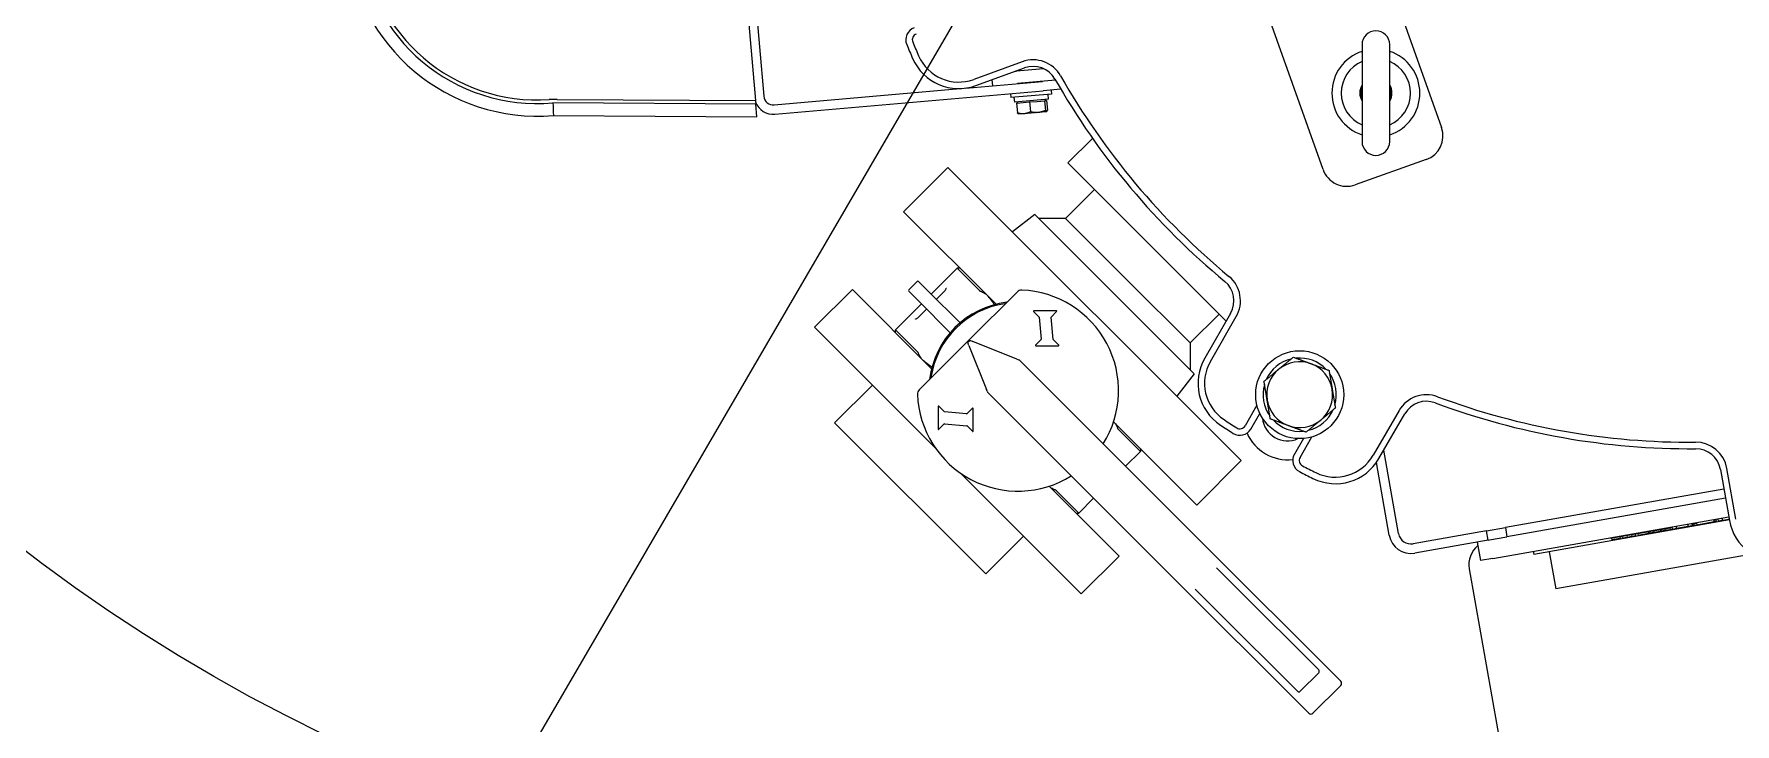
# Model space of a CAD drawing. Header units: inches. Extents: x 14 to 368, y 5 to 236.
# Drawn here: x 41.95 to 75.78, y 167.54 to 181.27 of the extents above; entities that cross this region are included whole.
import ezdxf

# ---------------------------------------------------------------- set-up
doc = ezdxf.new("R2010")
doc.units = ezdxf.units.IN
doc.header["$LTSCALE"] = 11
doc.header["$MEASUREMENT"] = 0
doc.layers.add('Symbol (ANSI)', color=7, linetype='Continuous', lineweight=25)
doc.layers.add('Visible', color=7, linetype='Continuous', lineweight=18)
doc.styles.add('MEMCOR Medium', font='arial.ttf')
doc.dimstyles.new('Default (ANSI)$7', dxfattribs={"dimscale": 11, "dimtxt": 0.15, "dimasz": 0.098425, "dimexe": 0.125, "dimexo": 0.0625, "dimgap": 0.031496, "dimtad": 0, "dimtih": 1, "dimtoh": 1, "dimdec": 4, "dimrnd": 1e-08, "dimzin": 3, "dimdsep": 46, "dimlunit": 5, "dimtxsty": 'MEMCOR Medium', "dimcen": 0.09, "dimdle": 0.393701, "dimclrd": 256, "dimclre": 256, "dimclrt": 256, "dimadec": 0, "dimazin": 1, "dimtfac": 0.8, "dimtofl": 0, "dimtmove": 0, "dimatfit": 3, "dimfxl": 1, "dimfrac": 1, "dimtolj": 1, "dimtzin": 4, "dimlwd": -1, "dimlwe": -1, "dimarcsym": 0})

msp = doc.modelspace()

# ---------------------------------------------------------------- linework, layer by layer
at = {"layer": 'Visible'}
for p, q in [((55.441138, 191.740748), (56.465644, 180.030594)), ((68.099882, 184.591711), (69.941998, 179.409375)), ((67.586391, 178.57205), (65.744275, 183.754386)), ((56.11256, 182.071481), (56.298578, 179.945285)), ((68.361767, 181.058528), (68.361767, 179.129394)), ((68.912948, 179.129394), (68.912948, 181.058528)), ((61.604669, 180.717718), (60.638741, 180.366149)), ((60.484105, 180.193948), (62.006824, 180.327168)), ((60.683204, 180.243989), (61.649132, 180.595558)), ((61.000188, 180.359362), (61.010629, 180.240012)), ((61.472676, 180.531334), (61.486943, 180.532582)), ((62.02899, 180.580005), (61.486943, 180.532582)), ((62.267821, 180.349945), (61.508732, 180.283533)), ((56.668772, 179.860149), (60.372299, 180.184166)), ((56.685114, 179.673363), (62.023166, 180.140382)), ((61.369662, 180.083208), (61.376634, 180.003512)), ((62.185545, 180.074282), (61.376634, 180.003512)), ((61.453827, 179.915906), (61.445635, 180.009549)), ((62.127988, 179.974888), (61.453827, 179.915906)), ((62.371583, 180.170864), (62.023166, 180.140382)), ((62.127988, 179.974888), (62.119796, 180.06853)), ((62.178572, 180.153978), (62.185545, 180.074282)), ((56.304828, 179.873844), (52.270887, 179.898897)), ((52.280733, 179.648831), (56.326713, 179.623703)), ((52.35576, 179.969771), (56.298578, 179.945285)), ((56.298578, 179.945285), (56.304828, 179.873844)), ((56.326713, 179.623703), (56.304828, 179.873844)), ((61.493418, 179.894271), (61.622101, 179.905529)), ((61.493418, 179.894271), (61.51023, 179.702103)), ((61.511531, 179.895855), (61.509351, 179.920764)), ((61.530531, 179.678685), (61.528174, 179.679784)), ((61.530531, 179.678685), (61.641101, 179.688359)), ((61.622101, 179.905529), (61.750785, 179.916787)), ((61.641101, 179.688359), (61.918807, 179.712655)), ((61.750785, 179.916787), (61.899807, 179.929825)), ((61.750785, 179.916787), (61.767598, 179.724619)), ((61.899807, 179.929825), (62.048829, 179.942863)), ((61.918807, 179.712655), (62.088167, 179.727472)), ((62.048829, 179.942863), (62.069167, 179.944642)), ((62.048829, 179.942863), (62.065641, 179.750695)), ((62.069167, 179.944642), (62.089505, 179.946422)), ((62.071392, 179.944837), (62.069213, 179.969746)), ((62.088167, 179.727472), (62.090392, 179.727666)), ((62.089505, 179.946422), (62.106317, 179.754254)), ((62.090392, 179.727666), (62.092522, 179.729158)), ((62.512789, 178.703326), (63.00194, 179.192477)), ((65.658485, 175.557631), (62.512789, 178.703326)), ((69.638342, 178.770788), (68.224977, 178.268393)), ((59.24242, 177.731054), (60.126303, 178.614938)), ((65.959934, 172.781307), (60.126303, 178.614938)), ((63.043119, 178.172996), (62.466827, 177.596704)), ((61.082601, 175.890873), (59.24242, 177.731054)), ((61.854302, 177.678899), (61.409702, 177.331539)), ((65.023895, 174.509306), (61.854302, 177.678899)), ((62.466827, 177.596704), (61.936497, 177.596704)), ((62.466827, 177.596704), (63.704264, 176.359267)), ((59.792942, 176.094834), (60.307952, 176.609845)), ((60.759177, 176.15862), (60.307952, 176.609845)), ((60.36363, 176.609845), (60.307952, 176.609845)), ((59.51472, 176.345217), (59.347687, 176.178184)), ((59.542559, 176.345217), (59.739591, 176.148185)), ((63.704264, 176.359267), (64.941701, 175.12183)), ((58.227015, 176.185319), (57.475714, 175.434018)), ((58.227015, 176.185319), (59.802031, 174.610303)), ((59.544719, 175.953313), (59.347687, 176.150345)), ((60.17267, 175.325362), (59.544719, 175.953313)), ((59.739591, 176.148185), (60.367542, 175.520234)), ((59.897502, 175.990274), (60.031916, 176.124688)), ((61.501112, 176.136014), (60.539391, 175.174293)), ((59.083059, 175.384952), (59.59807, 175.899962)), ((59.568216, 175.660988), (59.70263, 175.795402)), ((61.830766, 175.746608), (61.937026, 175.640348)), ((62.281895, 175.763679), (61.837837, 175.763679)), ((61.939915, 175.634169), (61.979303, 175.194232)), ((62.219946, 175.193189), (62.180558, 175.633126)), ((62.183447, 175.641089), (62.288966, 175.746608)), ((65.517993, 175.698122), (64.941701, 175.12183)), ((65.74733, 175.711515), (65.23337, 174.821311)), ((65.345954, 174.756311), (65.859913, 175.646515)), ((57.475714, 175.434018), (59.875396, 173.034336)), ((59.083059, 175.384952), (59.534284, 174.933727)), ((59.083059, 175.329274), (59.083059, 175.384952)), ((60.539391, 175.174293), (59.55689, 174.191792)), ((60.535718, 175.085768), (60.526176, 175.109415)), ((60.541328, 175.071866), (60.535718, 175.085768)), ((60.541328, 175.071866), (60.895727, 174.193572)), ((60.572965, 175.170974), (60.607136, 175.157186)), ((60.607136, 175.157186), (60.621038, 175.151576)), ((61.499332, 174.797177), (60.621038, 175.151576)), ((61.976413, 175.186269), (61.870894, 175.08075)), ((61.877965, 175.063679), (62.322023, 175.063679)), ((62.329094, 175.08075), (62.222835, 175.18701)), ((64.941701, 175.12183), (64.941701, 174.5915)), ((61.499332, 174.797177), (61.532553, 174.783772)), ((61.54675, 174.778043), (61.532553, 174.783772)), ((61.560067, 174.769233), (61.575171, 174.754129)), ((63.154594, 173.174707), (61.575171, 174.754129)), ((58.624762, 174.28497), (57.873461, 173.533669)), ((65.023895, 174.509306), (64.676536, 174.064706)), ((60.909132, 174.160351), (60.895727, 174.193572)), ((60.909132, 174.160351), (60.914861, 174.146154)), ((60.938775, 174.117733), (60.923671, 174.132837)), ((60.938775, 174.117733), (62.518197, 172.53831)), ((66.272948, 173.881912), (66.037525, 173.474147)), ((59.929225, 173.855067), (59.929225, 173.411009)), ((60.052556, 173.755878), (59.946296, 173.862138)), ((60.498672, 173.713601), (60.058735, 173.752989)), ((60.612154, 173.82201), (60.506635, 173.716491)), ((60.629225, 173.370881), (60.629225, 173.814939)), ((65.076051, 171.897423), (63.420201, 173.553273)), ((66.150108, 173.409147), (66.33011, 173.720919)), ((69.098848, 173.776515), (68.584889, 172.886311)), ((68.697472, 172.821311), (69.211432, 173.711515)), ((57.873461, 173.533669), (60.878665, 170.528465)), ((59.946296, 173.403938), (60.051815, 173.509457)), ((60.059778, 173.512346), (60.499715, 173.472959)), ((60.505894, 173.470069), (60.612154, 173.36381)), ((63.954841, 172.962955), (63.503616, 173.41418)), ((67.196135, 173.220919), (67.016133, 172.909147)), ((67.128717, 172.844147), (67.36414, 173.251912)), ((63.225557, 173.103743), (63.154594, 173.174707)), ((65.152836, 171.176464), (63.225557, 173.103743)), ((63.660593, 172.668707), (63.954841, 172.962955)), ((63.954841, 173.018633), (63.954841, 172.962955)), ((69.087792, 171.328629), (68.794852, 172.989978)), ((60.379332, 172.530399), (62.779015, 170.130717)), ((62.518197, 172.53831), (62.589161, 172.467347)), ((65.076051, 171.897423), (65.959934, 172.781307)), ((68.903141, 171.29607), (68.647859, 172.743842)), ((75.490236, 172.604393), (75.668732, 171.59209)), ((75.796757, 171.614664), (75.618261, 172.626967)), ((62.139631, 172.272703), (63.530316, 170.882018)), ((62.589161, 172.467347), (64.51644, 170.540068)), ((75.558759, 172.215778), (71.212453, 171.449407)), ((62.278724, 172.189288), (62.729949, 171.738063)), ((62.729949, 171.738063), (63.024197, 172.032311)), ((75.591318, 172.031127), (71.245012, 171.264756)), ((62.674271, 171.738063), (62.729949, 171.738063)), ((70.965304, 170.834651), (75.656436, 171.661824)), ((75.667289, 171.600274), (71.776348, 170.914196)), ((74.838001, 171.517512), (74.846684, 171.468271)), ((74.918241, 171.53166), (74.926923, 171.48242)), ((74.920412, 171.51935), (75.014892, 171.53601)), ((74.952129, 171.524943), (74.958641, 171.488013)), ((75.012721, 171.54832), (75.021404, 171.499079)), ((75.19235, 171.529222), (75.021404, 171.499079)), ((75.363296, 171.559364), (75.19235, 171.529222)), ((75.354613, 171.608605), (75.363296, 171.559364)), ((75.356784, 171.596294), (75.399144, 171.603764)), ((75.405656, 171.566833), (75.363296, 171.559364)), ((75.396974, 171.616074), (75.399144, 171.603764)), ((75.399144, 171.603764), (75.405656, 171.566833)), ((75.439126, 171.623506), (75.447808, 171.574266)), ((75.529045, 171.58859), (75.447808, 171.574266)), ((75.520363, 171.637831), (75.529045, 171.58859)), ((75.616262, 171.603969), (75.529045, 171.58859)), ((75.665119, 171.612584), (75.616262, 171.603969)), ((61.629966, 171.279766), (60.878665, 170.528465)), ((65.152836, 171.176464), (65.177769, 171.151531)), ((70.838226, 171.383421), (69.377406, 171.125839)), ((70.870785, 171.19877), (69.409965, 170.941188)), ((70.838226, 171.383421), (71.212453, 171.449407)), ((70.870785, 171.19877), (70.838226, 171.383421)), ((70.870785, 171.19877), (70.900186, 171.203954)), ((70.900186, 171.203954), (71.245012, 171.264756)), ((71.212453, 171.449407), (71.245012, 171.264756)), ((73.304257, 171.247071), (73.306428, 171.234761)), ((73.306428, 171.234761), (74.528681, 171.450278)), ((73.325912, 171.238197), (73.332424, 171.201267)), ((73.498286, 171.230513), (73.332424, 171.201267)), ((73.491775, 171.267443), (73.498286, 171.230513)), ((73.530628, 171.274294), (73.53714, 171.237364)), ((73.632061, 171.254101), (73.53714, 171.237364)), ((73.625549, 171.291031), (73.632061, 171.254101)), ((73.73048, 171.271455), (73.632061, 171.254101)), ((73.723968, 171.308385), (73.73048, 171.271455)), ((73.801171, 171.283919), (73.73048, 171.271455)), ((73.794659, 171.32085), (73.801171, 171.283919)), ((73.844753, 171.329683), (73.851265, 171.292752)), ((74.057594, 171.329134), (73.851265, 171.292752)), ((74.051083, 171.366064), (74.057594, 171.329134)), ((74.078446, 171.370889), (74.084957, 171.333959)), ((74.162393, 171.347613), (74.084957, 171.333959)), ((74.155881, 171.384543), (74.162393, 171.347613)), ((74.290537, 171.370208), (74.162393, 171.347613)), ((74.284025, 171.407138), (74.290537, 171.370208)), ((74.303895, 171.410642), (74.310406, 171.373711)), ((74.387842, 171.387365), (74.310406, 171.373711)), ((74.38133, 171.424296), (74.387842, 171.387365)), ((74.439549, 171.396483), (74.387842, 171.387365)), ((74.491257, 171.4056), (74.439549, 171.396483)), ((74.484745, 171.44253), (74.491257, 171.4056)), ((74.535193, 171.413347), (74.491257, 171.4056)), ((74.526511, 171.462588), (74.535193, 171.413347)), ((74.614935, 171.427408), (74.535193, 171.413347)), ((74.606252, 171.476648), (74.614935, 171.427408)), ((74.846684, 171.468271), (74.614935, 171.427408)), ((74.926923, 171.48242), (74.846684, 171.468271)), ((74.958641, 171.488013), (74.926923, 171.48242)), ((75.021404, 171.499079), (74.958641, 171.488013)), ((63.530316, 170.882018), (62.779015, 170.130717)), ((67.89175, 168.43755), (65.177769, 171.151531)), ((70.653984, 171.160542), (70.719103, 170.791239)), ((71.765495, 170.975746), (71.776348, 170.914196)), ((72.084101, 170.968461), (72.214337, 170.229855)), ((76.12178, 170.918843), (72.214337, 170.229855)), ((64.541373, 170.515135), (64.51644, 170.540068)), ((64.541373, 170.515135), (67.255354, 167.801154)), ((65.89894, 170.218228), (65.468894, 170.648274)), ((70.494892, 170.624776), (71.623605, 164.223526)), ((70.965304, 170.834651), (70.719103, 170.791239)), ((65.04463, 170.22401), (65.474676, 169.793964)), ((65.89894, 170.218228), (65.90803, 170.209138)), ((67.486932, 168.630237), (65.90803, 170.209138)), ((65.483766, 169.784874), (65.474676, 169.793964)), ((65.483766, 169.784874), (67.062667, 168.205973)), ((67.133378, 168.19183), (67.501074, 168.559526)), ((67.486932, 168.630237), (67.501074, 168.616094)), ((67.07681, 168.19183), (67.062667, 168.205973)), ((67.386169, 167.755192), (67.937712, 168.306735)), ((67.89175, 168.43755), (67.937712, 168.391588)), ((67.301316, 167.755192), (67.255354, 167.801154))]:
    msp.add_line(p, q, dxfattribs=at)
for centre, radius in [((62.450531, 197.979827), 34), ((67.122158, 174.092786), 0.875)]:
    msp.add_circle(centre, radius, dxfattribs=at)
for centre, radius, start, end in [((51.963459, 183.444625), 3.809031, 185, 274.7779913), ((51.963459, 183.444625), 3.559031, 185, 274.9553659), ((51.963459, 183.444625), 3.48763, 185, 273.8729797), ((59.537188, 181.157096), 0.25, 110, 202.5856496), ((68.637358, 181.058528), 0.275591, 0, 180), ((74.887158, 187.542161), 16.875, 202.5856496, 203.6115741), ((59.537188, 181.157096), 0.12, 110, 202.5856496), ((74.887158, 187.542161), 16.745, 202.5856496, 203.6115741), ((60.341183, 181.183682), 1, 203.6115741, 290), ((60.341183, 181.183682), 0.87, 203.6115741, 290), ((61.820142, 180.125712), 0.63, 29.5779542, 110), ((68.637358, 180.093961), 0.875, 108.3584371, 251.6415629), ((68.637358, 180.093961), 0.688976, 113.5781785, 246.4218215), ((68.637358, 180.093961), 0.875, 288.3584371, 71.6415629), ((68.637358, 180.093961), 0.688976, 293.5781785, 66.4218215), ((61.820142, 180.125712), 0.5, 29.5779542, 110), ((74.887158, 187.542161), 14.525, 209.5779542, 230.4220458), ((74.887158, 187.542161), 14.395, 209.5779542, 230.4220458), ((56.65243, 180.046936), 0.1875, 185, 275), ((68.637358, 180.093961), 0.319466, 149.6167066, 210.3832934), ((68.637358, 180.093961), 0.3125, 151.8711715, 208.1288285), ((68.637358, 180.093961), 0.3, 156.7273618, 203.2726382), ((68.637358, 180.093961), 0.319466, 329.6167066, 30.3832934), ((68.637358, 180.093961), 0.3125, 331.8711715, 28.1288285), ((68.637358, 180.093961), 0.3, 336.7273618, 23.2726382), ((52.342563, 177.844812), 2.125, 89.644175, 93.8729797), ((56.65243, 180.046936), 0.375, 200.4977053, 275), ((69.470877, 179.24191), 0.5, 289.5682924, 19.5682924), ((68.637358, 179.129394), 0.275591, 180, 0), ((68.057512, 178.739515), 0.5, 199.5682924, 289.5682924), ((59.52864, 176.331298), 0.019685, 45, 135), ((65.314317, 175.961515), 0.5, 330, 50.4220458), ((65.314317, 175.961515), 0.63, 330, 50.4220458), ((59.361606, 176.164265), 0.019685, 135, 225), ((61.51895, 174.173954), 1.7715, 97.2126875, 172.7873125), ((61.243046, 175.962802), 0.06, 278.767952, 315), ((61.5895, 176.047626), 0.125, 87.843643, 135), ((61.51895, 174.173954), 2, 328.0028782, 87.843643), ((61.51895, 174.173954), 1.75, 98.767952, 171.232048), ((61.837837, 175.753679), 0.01, 90, 225), ((61.929954, 175.633277), 0.01, 5.1161043, 45), ((62.190518, 175.634017), 0.01, 135, 185.1161043), ((62.281895, 175.753679), 0.01, 315, 90), ((60.581817, 175.131867), 0.06, 173.6432304, 201.974508), ((60.581817, 175.131867), 0.06, 135.2532086, 173.6432304), ((60.550513, 175.115333), 0.06, 85.9598097, 100.6823925), ((61.877965, 175.073679), 0.01, 135, 270), ((61.969342, 175.19334), 0.01, 315, 5.1161043), ((62.229906, 175.194081), 0.01, 185.1161043, 225), ((62.322023, 175.073679), 0.01, 270, 45), ((61.531782, 174.740949), 0.04, 45, 68.025492), ((66.099396, 174.321311), 1, 150, 236.3884259), ((66.099396, 174.321311), 0.87, 150, 236.3884259), ((67.122158, 174.092786), 0.7295, 103.6274338, 155.5091511), ((67.122158, 174.092786), 0.656, 129.5682924, 189.5682924), ((67.122158, 174.092786), 0.656, 69.5682924, 129.5682924), ((67.122158, 174.092786), 0.7295, 43.6274338, 95.5091511), ((67.122158, 174.092786), 0.656, 9.5682924, 69.5682924), ((59.730102, 174.449858), 0.06, 315, 351.232048), ((67.122158, 174.092786), 0.7295, 163.6274338, 215.5091511), ((67.122158, 174.092786), 0.7295, 343.6274338, 35.5091511), ((59.645278, 174.103404), 0.125, 135, 182.156357), ((61.51895, 174.173954), 2, 182.156357, 301.9971218), ((60.951955, 174.161122), 0.04, 201.974508, 225), ((67.122158, 174.092786), 0.656, 189.5682924, 249.5682924), ((67.122158, 174.092786), 0.656, 309.5682924, 9.5682924), ((69.644444, 173.461515), 0.63, 69.5779542, 150), ((69.644444, 173.461515), 0.5, 69.5779542, 150), ((74.887158, 187.542161), 14.525, 249.5779542, 270.4220458), ((74.887158, 187.542161), 14.395, 249.5779542, 270.4220458), ((59.939225, 173.855067), 0.01, 45, 180), ((60.059627, 173.76295), 0.01, 225, 264.8838957), ((60.499564, 173.723562), 0.01, 264.8838957, 315), ((60.619225, 173.814939), 0.01, 0, 135), ((74.887158, 187.542161), 16.745, 236.3884259, 237.4143504), ((66.879894, 173.673174), 0.5, 185.4263999, 294.5736001), ((67.122158, 174.092786), 0.7295, 223.6274338, 275.5091511), ((67.122158, 174.092786), 0.656, 249.5682924, 309.5682924), ((67.122158, 174.092786), 0.7295, 283.6274338, 335.5091511), ((59.939225, 173.411009), 0.01, 180, 315), ((60.058887, 173.502386), 0.01, 84.8838957, 135), ((60.498823, 173.462998), 0.01, 45, 84.8838957), ((60.619225, 173.370881), 0.01, 225, 0), ((74.887158, 187.542161), 16.875, 236.3884259, 237.4143504), ((65.933601, 173.534147), 0.25, 237.4143504, 330), ((65.933601, 173.534147), 0.12, 237.4143504, 330), ((66.879894, 173.673174), 0.875, 203.2028105, 276.7971895), ((67.23264, 172.784147), 0.25, 150, 242.5856496), ((67.831447, 173.321311), 0.87, 243.6115741, 330), ((74.997832, 172.517569), 0.63, 10, 90.4220458), ((74.997832, 172.517569), 0.5, 10, 90.4220458), ((67.23264, 172.784147), 0.12, 150, 242.5856496), ((74.887158, 187.542161), 16.875, 242.5856496, 243.6115741), ((74.887158, 187.542161), 16.745, 242.5856496, 243.6115741), ((67.831447, 173.321311), 1, 243.6115741, 330), ((76.65354, 171.765738), 1, 190, 276.3884259), ((69.333994, 171.372041), 0.4375, 190, 280), ((69.333994, 171.372041), 0.25, 190, 280), ((70.987296, 170.7116), 0.5, 130.0383506, 190), ((67.472789, 168.58781), 0.04, 315, 45), ((67.105094, 168.220115), 0.04, 225, 315), ((67.895286, 168.349162), 0.06, 315, 45), ((67.343742, 167.797618), 0.06, 225, 315)]:
    msp.add_arc(centre, radius, start, end, dxfattribs=at)
for points in [[(52.270887, 179.898897), (52.274233, 179.815572), (52.277515, 179.732157), (52.280733, 179.648831)], [(60.539391, 175.174293), (60.539391, 175.174293), (60.539328, 175.17423), (60.539204, 175.174106)]]:
    msp.add_open_spline(points, degree=3, dxfattribs=at)
for points, weights in [([(61.51023, 179.702103), (61.581379, 179.683134), (61.641101, 179.688359)], [1, 1.0379548493, 1]), ([(61.528174, 179.679784), (61.520404, 179.683407), (61.51023, 179.702103)], [1.01340719358, 1.02925889538, 1]), ([(61.641101, 179.688359), (61.700824, 179.693584), (61.767598, 179.724619)], [1, 1.0379548493, 1]), ([(61.767598, 179.724619), (61.849646, 179.706604), (61.918807, 179.712655)], [1, 1.0379548493, 1]), ([(61.918807, 179.712655), (61.987968, 179.718706), (62.065641, 179.750695)], [1, 1.0379548493, 1]), ([(62.065641, 179.750695), (62.078728, 179.726646), (62.088167, 179.727472)], [1, 1.0379548493, 1]), ([(62.088167, 179.727472), (62.097606, 179.728298), (62.106317, 179.754254)], [1, 1.0379548493, 1]), ([(60.921067, 176.052407), (60.992038, 175.974246), (61.051146, 175.88257)], [1, 1.0021574052, 1.00079026438]), ([(59.810334, 174.641758), (59.718658, 174.700866), (59.640497, 174.771837)], [1.00079026438, 1.0021574052, 1]), ([(66.412328, 174.357217), (66.568789, 174.486506), (66.704287, 174.598474)], [1, 1.0379548493, 1]), ([(66.704287, 174.598474), (66.839786, 174.710443), (66.996246, 174.839732)], [1, 1.0379548493, 1]), ([(66.996246, 174.839732), (67.186445, 174.768878), (67.351161, 174.707517)], [1, 1.0379548493, 1]), ([(67.351161, 174.707517), (67.515878, 174.646156), (67.706076, 174.575302)], [1, 1.0379548493, 1]), ([(67.706076, 174.575302), (67.739814, 174.375158), (67.769031, 174.201829)], [1, 1.0379548493, 1]), ([(66.475284, 173.983744), (66.446066, 174.157073), (66.412328, 174.357217)], [1, 1.0379548493, 1]), ([(66.538239, 173.610271), (66.504502, 173.810415), (66.475284, 173.983744)], [1, 1.0379548493, 1]), ([(67.769031, 174.201829), (67.798249, 174.028499), (67.831987, 173.828356)], [1, 1.0379548493, 1]), ([(66.893154, 173.478056), (66.728438, 173.539417), (66.538239, 173.610271)], [1, 1.0379548493, 1]), ([(67.540028, 173.587098), (67.404529, 173.47513), (67.248069, 173.345841)], [1, 1.0379548493, 1]), ([(67.831987, 173.828356), (67.675527, 173.699066), (67.540028, 173.587098)], [1, 1.0379548493, 1]), ([(67.248069, 173.345841), (67.057871, 173.416695), (66.893154, 173.478056)], [1, 1.0379548493, 1])]:
    msp.add_rational_spline(points, weights, degree=2, dxfattribs=at)
for points, knots in [([(60.031916, 176.124688), (60.041072, 176.133844), (60.049804, 176.143441), (60.065361, 176.162244), (60.072221, 176.171464), (60.082962, 176.187575), (60.08706, 176.194621), (60.092186, 176.204753), (60.093654, 176.208367), (60.094613, 176.211164), (60.094738, 176.211684), (60.09474, 176.211682)], [0, 0, 0, 0, 0.1172329435, 0.1172329435, 0.232198944, 0.232198944, 0.3362336475, 0.3362336475, 0.419294273, 0.419294273, 0.4576308974, 0.4576308974, 0.4576308974, 0.4576308974]), ([(60.764029, 176.155936), (60.763741, 176.156034), (60.763459, 176.156136), (60.762332, 176.156573), (60.761549, 176.156944), (60.760193, 176.157745), (60.759621, 176.158176), (60.759177, 176.15862)], [0.17542329447, 0.17542329447, 0.17542329447, 0.17542329447, 0.17777402468, 0.17777402468, 0.18504069699, 0.18504069699, 0.1923073693, 0.1923073693, 0.1923073693, 0.1923073693]), ([(60.764029, 176.155936), (60.773638, 176.152658), (60.783031, 176.149174), (60.823847, 176.132632), (60.851851, 176.117186), (60.873309, 176.100165)], [1.4946483084, 1.4946483084, 1.4946483084, 1.4946483084, 1.5722050193, 1.5722050193, 1.8428130106, 1.8428130106, 1.8428130106, 1.8428130106]), ([(59.481225, 175.598161), (59.481225, 175.598161), (59.481353, 175.59819), (59.482252, 175.598457), (59.483775, 175.598967), (59.48852, 175.600945), (59.492108, 175.60264), (59.501483, 175.607712), (59.507606, 175.611415), (59.521927, 175.621071), (59.530306, 175.627313), (59.548061, 175.64188), (59.557462, 175.65035), (59.567055, 175.659831), (59.567636, 175.660409), (59.568216, 175.660988)], [0.1789938954, 0.1789938954, 0.1789938954, 0.1789938954, 0.1979598634, 0.1979598634, 0.2519105748, 0.2519105748, 0.3214396028, 0.3214396028, 0.4097123951, 0.4097123951, 0.5145038539, 0.5145038539, 0.6292160519, 0.6292160519, 0.6366334657, 0.6366334657, 0.6366334657, 0.6366334657]), ([(59.534284, 174.933727), (59.534728, 174.933283), (59.535159, 174.932711), (59.53596, 174.931355), (59.536331, 174.930572), (59.536768, 174.929445), (59.53687, 174.929163), (59.536969, 174.928875)], [0.06442461054, 0.06442461054, 0.06442461054, 0.06442461054, 0.07169128284, 0.07169128284, 0.07895795515, 0.07895795515, 0.08130868536, 0.08130868536, 0.08130868536, 0.08130868536]), ([(59.592739, 174.819595), (59.575718, 174.841053), (59.560272, 174.869057), (59.54373, 174.909873), (59.540246, 174.919266), (59.536969, 174.928875)], [1.9978764398, 1.9978764398, 1.9978764398, 1.9978764398, 2.2684844311, 2.2684844311, 2.3460411421, 2.3460411421, 2.3460411421, 2.3460411421]), ([(60.542232, 175.15971), (60.540238, 175.164816), (60.539448, 175.167808), (60.538837, 175.170818), (60.538726, 175.171801), (60.538771, 175.173302), (60.538923, 175.173822), (60.539204, 175.174106)], [0, 0, 0, 0, 0.0554026382, 0.0554026382, 0.091701074, 0.091701074, 0.1274278989, 0.1274278989, 0.1274278989, 0.1274278989]), ([(60.549292, 175.146734), (60.549248, 175.146796), (60.549204, 175.146859), (60.547236, 175.149697), (60.544275, 175.154478), (60.542232, 175.15971)], [-0.00064885071, -0.00064885071, -0.00064885071, -0.00064885071, 0, 0, 0.02871512002, 0.02871512002, 0.02871512002, 0.02871512002]), ([(60.55474, 175.175184), (60.555786, 175.17511), (60.556849, 175.175007), (60.56229, 175.174331), (60.567751, 175.173005), (60.572965, 175.170974)], [0.0923027288, 0.0923027288, 0.0923027288, 0.0923027288, 0.10395135135, 0.10395135135, 0.15173708354, 0.15173708354, 0.15173708354, 0.15173708354]), ([(63.445162, 173.528312), (63.462183, 173.506854), (63.477629, 173.478851), (63.494171, 173.438035), (63.497655, 173.428641), (63.500932, 173.419033)], [1.9985224173, 1.9985224173, 1.9985224173, 1.9985224173, 2.2691304086, 2.2691304086, 2.3466871196, 2.3466871196, 2.3466871196, 2.3466871196]), ([(63.503616, 173.41418), (63.503172, 173.414624), (63.502742, 173.415196), (63.50194, 173.416552), (63.50157, 173.417336), (63.501133, 173.418462), (63.50103, 173.418744), (63.500932, 173.419033)], [0.06442461054, 0.06442461054, 0.06442461054, 0.06442461054, 0.07169128284, 0.07169128284, 0.07895795515, 0.07895795515, 0.08130868536, 0.08130868536, 0.08130868536, 0.08130868536]), ([(62.273871, 172.191972), (62.264263, 172.195249), (62.254869, 172.198733), (62.214053, 172.215275), (62.18605, 172.230721), (62.164592, 172.247742)], [1.4952942858, 1.4952942858, 1.4952942858, 1.4952942858, 1.5728509968, 1.5728509968, 1.8434589881, 1.8434589881, 1.8434589881, 1.8434589881]), ([(62.273871, 172.191972), (62.27416, 172.191874), (62.274442, 172.191771), (62.275568, 172.191334), (62.276352, 172.190964), (62.277708, 172.190162), (62.27828, 172.189732), (62.278724, 172.189288)], [0.17542329447, 0.17542329447, 0.17542329447, 0.17542329447, 0.17777402468, 0.17777402468, 0.18504069699, 0.18504069699, 0.1923073693, 0.1923073693, 0.1923073693, 0.1923073693])]:
    msp.add_open_spline(points, degree=3, knots=knots, dxfattribs=at)

# ---------------------------------------------------------------- leaders
at = {"layer": 'Symbol (ANSI)', "annotation_type": 0, "has_hookline": 1, "hookline_direction": 1, "text_width": 31.070874}
msp.add_leader([(67.028574, 193.159213), (50.399847, 164.588064), (49.31717, 164.588064)], dimstyle='Default (ANSI)$7', override={"dimtad": 0}, dxfattribs=at)

doc.saveas('drawing.dxf')
